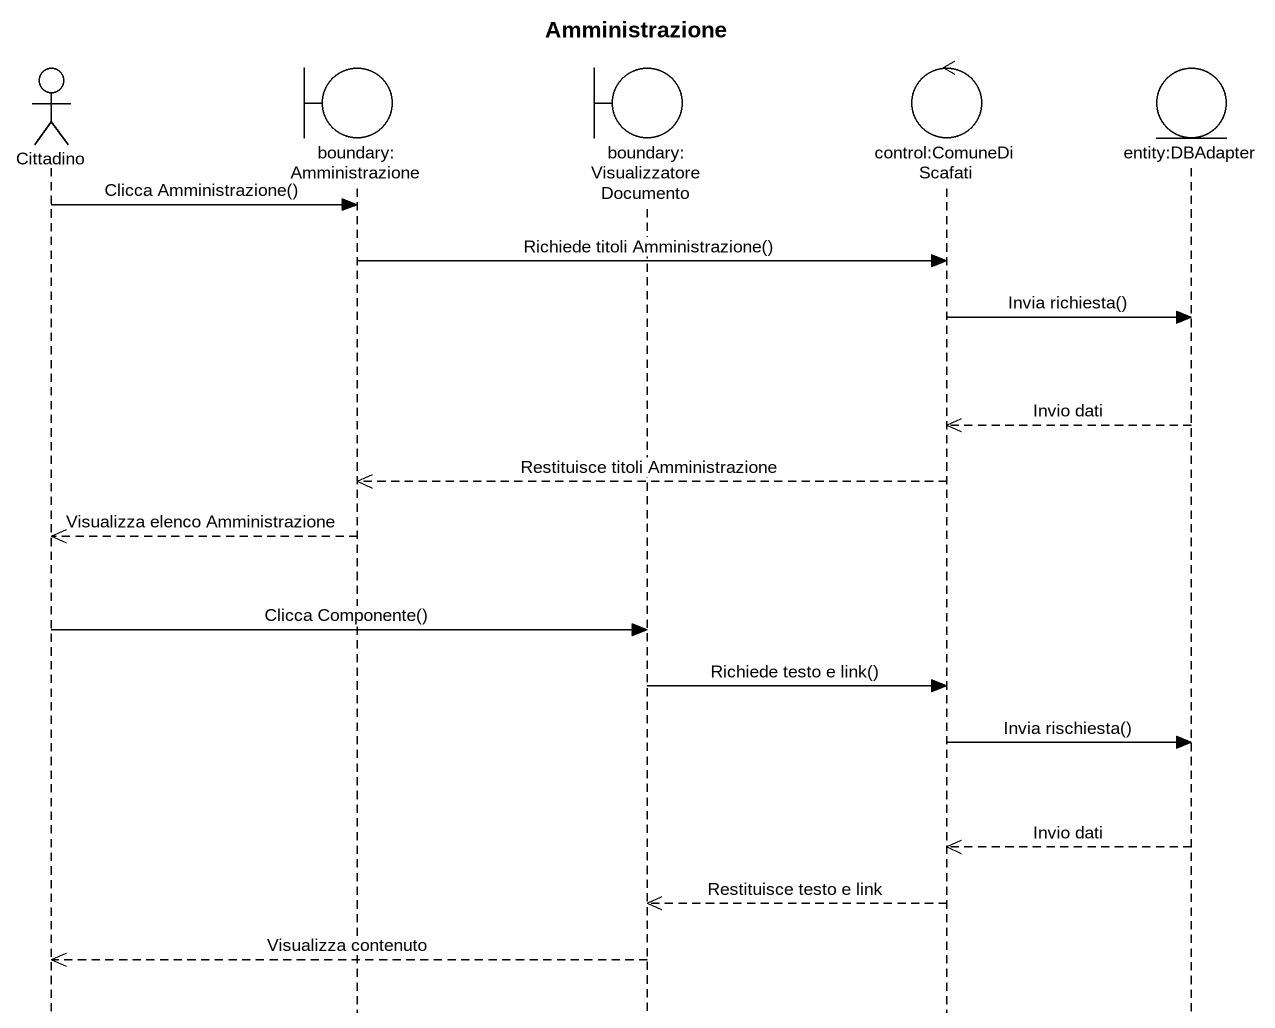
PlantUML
@startuml
title Amministrazione
hide footbox
actor Cittadino
boundary "boundary:Amministrazione" as boundary_Amministrazione
boundary "boundary:VisualizzatoreDocumento" as boundary_
control "control:ComuneDiScafati" as control_ComuneDiScafati
entity "entity:DBAdapter" as entity_DBAdapter

Cittadino -> boundary_Amministrazione : Clicca Amministrazione()
boundary_Amministrazione -> control_ComuneDiScafati : Richiede titoli Amministrazione()
control_ComuneDiScafati -> entity_DBAdapter : Invia richiesta()
entity_DBAdapter -->> control_ComuneDiScafati : Invio dati
control_ComuneDiScafati -->> boundary_Amministrazione : Restituisce titoli Amministrazione
boundary_Amministrazione -->> Cittadino : Visualizza elenco Amministrazione
Cittadino -> boundary_ : Clicca Componente()
boundary_ -> control_ComuneDiScafati : Richiede testo e link()
control_ComuneDiScafati -> entity_DBAdapter : Invia rischiesta()
entity_DBAdapter -->> control_ComuneDiScafati : Invio dati
control_ComuneDiScafati -->> boundary_ : Restituisce testo e link
boundary_ -->> Cittadino : Visualizza contenuto
@enduml
